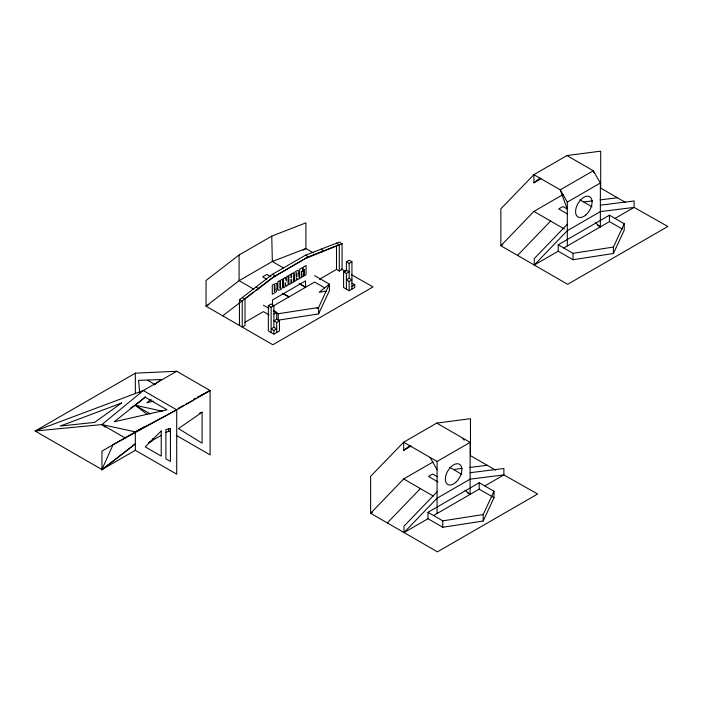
<?xml version="1.0" encoding="UTF-8"?>
<svg xmlns="http://www.w3.org/2000/svg" width="703" height="703" viewBox="0 0 703 703"><rect width="100%" height="100%" fill="white"/><g stroke="black" fill="none" stroke-linecap="round" stroke-linejoin="round"><path stroke-width="1.05" d="M148.333 442.952L152.041 440.851L152.586 438.725M273.572 311.077L278.195 313.749L278.195 320.173L318.591 313.925L329.408 290.603L329.408 284.17L314.628 275.638M427.995 518.735L442.776 527.268L483.172 521.02L483.172 514.587L493.998 491.265L479.209 482.733L427.995 512.302L427.995 518.735L404.023 532.566L404.023 526.143L437.073 491.792M483.172 521.02L493.998 497.698L493.998 491.265M558.226 251.199L573.007 259.732L613.403 253.484L613.403 247.061L624.229 223.739L609.439 215.197L558.226 244.776L558.226 251.199L534.254 265.04L534.254 258.607L567.303 224.266M613.403 253.484L624.229 230.162L624.229 223.739M563.182 194.503L533.911 211.41L500.861 245.751L567.655 284.32L667.85 226.471L634.106 207.394L600.362 211.612L567.303 230.689L534.254 265.04M517.557 255.391L550.607 221.05M432.951 462.038L403.68 478.936L370.63 513.287L437.424 551.846L537.619 494.007L503.875 474.92L470.122 479.138L437.073 498.225L404.023 532.566M387.327 522.927L420.376 488.576M201.445 395.156L210.1 390.543L176.708 409.823L176.708 474.174L135.345 450.289L101.944 469.569L35.15 431.009L101.944 424.577L143.307 390.543L176.708 371.263L210.1 390.543L210.1 454.885L176.26 435.35M130.705 407.977L135.345 405.297L145.477 396.967M151.057 399.383L146.901 402.749L153.289 401.176M154.361 384.91L161.128 379.55L138.579 380.358L139.704 393.118M625.758 202.569L600.705 188.105L600.705 151.154L566.961 155.565L533.911 174.643L533.911 182.815L539.939 178.123M495.518 470.105L470.474 455.641L470.474 418.68L436.73 423.092L403.68 442.178L403.68 450.351L409.708 445.658M313.31 252.834L305.893 248.546L305.893 222.851L271.762 236.12L239.09 254.978L206.041 280.497L206.041 306.192L272.843 344.76L373.038 286.912L351.474 274.715M239.442 325.471L239.442 299.759L272.492 274.267L305.541 255.18L339.285 242.113L342.071 243.721L342.071 269.434L339.285 271.042L336.509 269.434L319.382 279.319M222.746 315.832L239.688 302.747M244.802 298.863L253.388 292.281M256.832 289.636L271.622 278.3M305.541 255.18L308.327 256.788L272.492 277.632L308.327 256.788L342.071 243.721M255.971 290.304L258.748 288.617L255.971 287.017M321.025 252.482L323.811 250.795L321.025 249.187M316.904 308.503L318.591 307.492L329.408 284.17L319.127 292.299L326.324 291.112M208.879 304.557L206.041 306.192L239.09 280.682L272.342 261.481L305.893 248.546L303.107 250.154M305.541 258.555L339.285 244.802L336.509 243.194M239.442 302.975L275.277 275.866L272.492 274.267M176.708 371.263L135.345 373.161L35.15 431.009L143.307 390.543L176.708 409.823L113.034 444.744L101.601 470.175L135.345 443.865L101.944 469.569L101.944 451.141L144.625 426.501M276.349 319.109L279.486 320.893L279.486 330.937L273.915 334.145L268.353 330.937L268.353 305.62L271.13 304.021L273.915 305.62L273.915 327.317L271.13 328.925L273.915 330.533L276.701 328.925L273.915 327.317M351.939 283.098L354.725 284.706L354.725 287.518L349.154 290.734L343.591 287.518L343.591 271.85L346.377 270.242L346.377 261.806L349.154 260.198L351.939 261.806L351.939 289.126M244.987 322.273L263.405 311.64L268.95 314.839M271.13 332.537L271.13 307.229L314.628 282.07L324.812 287.94M346.377 261.806L349.154 263.414L351.939 261.806M273.915 314.065L276.701 312.457L276.701 319.285L273.915 320.893L276.701 322.501L279.486 320.893M343.591 271.85L346.377 273.458L349.154 271.85L346.377 270.242M349.154 278.283L346.377 279.891L349.154 281.49L351.939 279.891L349.154 278.283L349.154 263.414M351.939 286.314L354.725 284.706M533.911 182.815L541.459 178.457M149.264 442.257L161.347 435.28M165.97 432.609L168.746 431.009L170.627 432.09M199.362 413.329L201.216 412.266M567.303 245.953L567.303 202.104L600.362 183.017L593.279 170.759L566.961 155.565M502.75 244.662L500.861 245.751L500.861 208.8L533.911 174.643L560.229 189.836L567.303 202.104M563.674 248.054L609.439 221.63L622.383 229.099M615.134 218.343L634.106 207.394L634.106 200.961L600.362 205.179M403.68 450.351L411.229 445.992M372.52 512.197L370.63 513.287L370.63 476.326L403.68 442.178L437.073 461.458L470.122 442.372L470.122 494.402L467.372 492.785M433.443 515.58L479.209 489.156L493.998 497.698M484.903 485.878L503.875 474.92L503.875 468.497L470.122 472.715M193.896 399.33L195.803 398.293M197.71 397.265L210.1 390.543M193.747 399.251L195.671 398.232M197.596 397.204L199.52 396.176M178.017 408.381L183.782 405.306M185.706 404.287L193.404 400.183M105.371 427.222L101.944 424.577L135.345 431.862L176.708 409.823M558.226 244.776L573.007 253.308L613.403 247.061M278.195 313.749L318.591 307.492L318.591 313.925M427.995 512.302L442.776 520.844L483.172 514.587M583.833 201.946L592.497 200.865M600.081 199.916L617.401 197.745M453.602 469.481L462.266 468.391M469.841 467.442L487.17 465.281M147.331 414.524L135.345 405.297L162.481 411.211M282.211 293.283L289.021 296.851L283.335 293.687M341.166 268.889L345.85 271.534M579.949 199.828L592.005 206.787M567.611 209.248L562.892 206.515L558.718 208.932L567.216 213.835M533.911 211.41L564.527 229.081M270.901 276.815L266.806 274.451L262.632 276.868L266.727 279.232M253.941 289.249L239.09 280.682L239.09 254.978M268.353 305.62L271.13 307.229M273.915 310.849L276.701 312.457M263.405 305.207L268.95 308.406M242.227 297.615L245.004 299.223L245.004 325.471L242.227 327.08L242.227 301.367L239.442 299.759M436.73 423.092L470.122 442.372M449.718 467.354L461.774 474.323M437.38 476.775L432.661 474.05L428.487 476.458L437.925 481.915M403.68 478.936L433.364 496.081M147.577 380.226L155.099 384.567M135.345 405.297L150.187 413.865M101.944 424.577L125.143 437.969M283.414 267.948L272.342 261.481L271.762 236.12M597.603 225.25L600.362 226.876L600.362 183.017M299.118 283.52L305.541 287.307L305.541 280.884L272.492 299.961L272.492 305.322M300.032 283.871L305.541 287.307M595.248 222.719L600.362 226.876M465.017 490.246L470.122 494.402M463.049 438.285L464.138 440.175M429.999 457.372L437.073 469.63M594.026 172.797L593.279 170.759L560.229 189.836L567.303 209.222M609.439 215.197L609.439 221.63M573.007 253.308L573.007 259.732M479.209 482.733L479.209 489.156M442.776 520.844L442.776 527.268M437.073 461.458L437.073 513.489M349.154 281.49L349.154 290.734M346.377 273.458L346.377 289.126M339.285 244.802L339.285 271.042M336.509 246.41L336.509 269.434M276.701 322.501L276.701 332.537M273.915 330.533L273.915 334.145M168.746 428.865L168.746 431.009M135.345 373.161L135.345 393.513M135.345 431.862L135.345 450.289M301.464 271.305L301.464 277.404L299.645 278.458L299.645 269.214L302.343 267.658L302.879 271.666L303.362 267.07L306.069 265.506L306.069 274.75L304.25 275.796L304.25 269.565L303.52 276.217L302.228 276.964L301.464 271.305M277.096 288.731L276.358 291.675L272.281 294.258L272.281 285.023L276.683 283.16L277.096 288.731M275.014 289.759L274.355 291.473L274.355 285.4L274.82 285.216L275.014 289.759M282.597 285.233C282.966 287.606 281.051 290.339 278.555 290.242A2.408 1.388 -60 0 1 277.887 289.293L277.843 281.806L279.926 280.602L280.207 288.309L280.523 280.26L282.597 279.056L282.597 285.233M296.315 278.722L296.183 280.453L294.039 281.692L295.093 271.841L298.107 270.11L299.293 278.66L297.167 279.891L297.053 278.291L296.315 278.722M296.684 272.984L296.288 277.096L297 276.683L296.684 272.984M161.224 431.001L145.222 446.853L161.224 456.098L161.224 431.001M145.099 397.142L114.237 421.782L167.024 409.796L145.099 397.142M121.663 402.986L94.589 422.398L60.23 426.062L121.663 402.986M202.104 412.23L178.465 428.602L202.104 443.162L202.104 412.23M285.146 277.588L283.406 278.59L283.406 287.835L285.146 286.824L285.146 282.624L286.226 286.2L288.054 285.154L288.054 275.91L286.314 276.912L286.314 281.077L285.146 277.588M290.972 274.223L288.889 275.427L288.889 284.671L290.972 283.467L290.972 279.583L291.587 279.223L291.587 283.107L293.669 281.903L293.669 272.667L291.587 273.871L291.587 277.175L290.972 277.536L290.972 274.223M170.425 428.461L165.899 429.603L165.899 458.795L170.425 461.405L170.425 428.461M585.968 214.837A11.687 6.749 -60 0 0 589.676 196.735A11.687 6.749 -60 0 0 575.854 208.993A11.687 6.749 -60 0 0 585.968 214.837M455.737 482.363A11.687 6.749 -60 0 0 459.446 464.27A11.687 6.749 -60 0 0 445.623 476.529A11.687 6.749 -60 0 0 455.737 482.363"/></g></svg>
